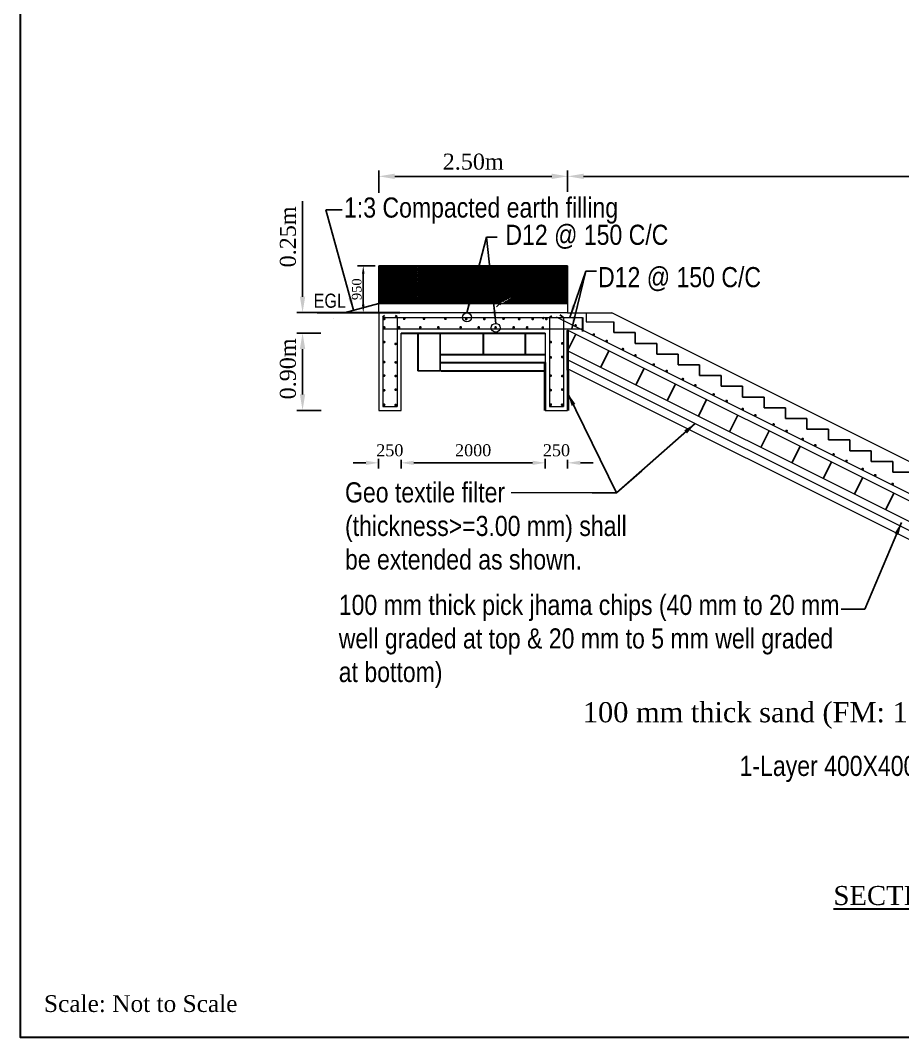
# Model space of a CAD drawing. Header units: metres. Extents: x -1354 to 3686, y -9962 to -7697.
# Drawn here: x 2521.2 to 2576.5, y -7841.6 to -7777.9 of the extents above; entities that cross this region are included whole.
import ezdxf

# ---------------------------------------------------------------- set-up
doc = ezdxf.new("R2010")
doc.units = ezdxf.units.M
doc.layers.add('Blocks', color=11, linetype='Continuous', lineweight=9)
doc.layers.add('Layer1', color=7, linetype='Continuous', lineweight=13)
doc.layers.add('LINE', color=7, linetype='Continuous')
doc.styles.get("Standard").update_dxf_attribs({"font": 'times.ttf'})
doc.styles.add('TIMES', font='ARIALN.TTF')
doc.dimstyles.get("Standard").update_dxf_attribs({"dimtxt": 0.5, "dimasz": 0.4075, "dimexe": 0.364, "dimexo": 0.219, "dimgap": 0.09, "dimtad": 0, "dimdec": 0, "dimlfac": 1000, "dimzin": 0, "dimdsep": 46, "dimtxsty": 'Standard', "dimcen": 0.09, "dimadec": 0, "dimazin": 0, "dimtfac": 1, "dimtdec": 0, "dimtofl": 0, "dimtmove": 0, "dimatfit": 3, "dimfxl": 1, "dimtolj": 1, "dimtzin": 0, "dimarcsym": 0})

# ---------------------------------------------------------------- blocks, each defined once
blk = doc.blocks.new('*D1040')
at = {"layer": 'Defpoints', "color": 0, "lineweight": -3}
for p in [(2554.084, -7805.088), (2555.485, -7805.159), (2555.485, -7805.56)]:
    blk.add_point(p, dxfattribs=at)
at = {"layer": 'Layer1', "color": 7, "lineweight": -2}
for p, q in [((2553.284, -7805.56), (2552.484, -7805.56)), ((2556.285, -7805.56), (2557.085, -7805.56))]:
    blk.add_line(p, q, dxfattribs=at)
at = {"layer": 'Layer1', "color": 0, "lineweight": -2}
for p, q in [((2554.084, -7805.307), (2554.084, -7805.924)), ((2555.485, -7805.378), (2555.485, -7805.924))]:
    blk.add_line(p, q, dxfattribs=at)
at = {"layer": 'Layer1', "color": 7, "lineweight": -3}
for points in [[(2553.284, -7805.426), (2553.284, -7805.693), (2554.084, -7805.56)], [(2556.285, -7805.426), (2556.285, -7805.693), (2555.485, -7805.56)]]:
    blk.add_solid(points, dxfattribs=at)
at = {"layer": 'Layer1', "color": 0, "lineweight": 30, "insert": (2554.785, -7804.778), "char_height": 0.75, "attachment_point": 5}
blk.add_mtext('\\A1;250', dxfattribs=at)
blk = doc.blocks.new('*D1044')
at = {"layer": 'Defpoints', "color": 0, "lineweight": -3}
for p in [(2538.877, -7797.437), (2539.586, -7797.437), (2540.26, -7802.278)]:
    blk.add_point(p, dxfattribs=at)
at = {"layer": 'Layer1', "color": 0, "lineweight": -2}
for p, q in [((2539.367, -7797.437), (2538.513, -7797.437)), ((2540.041, -7802.278), (2538.513, -7802.278))]:
    blk.add_line(p, q, dxfattribs=at)
at = {"layer": 'Layer1', "color": 7, "lineweight": -2}
blk.add_line((2538.877, -7801.278), (2538.877, -7798.437), dxfattribs=at)
at = {"layer": 'Layer1', "color": 7, "lineweight": -3}
for points in [[(2538.71, -7798.437), (2539.044, -7798.437), (2538.877, -7797.437)], [(2538.71, -7801.278), (2539.044, -7801.278), (2538.877, -7802.278)]]:
    blk.add_solid(points, dxfattribs=at)
at = {"layer": 'Layer1', "color": 0, "lineweight": 30, "insert": (2537.967, -7799.677), "char_height": 1, "attachment_point": 5, "rotation": 90}
blk.add_mtext('\\A1;0.90m', dxfattribs=at)
blk = doc.blocks.new('*D1045')
at = {"layer": 'Defpoints', "color": 0, "lineweight": -3}
for p in [(2612.137, -7787.621), (2555.485, -7788.801), (2612.137, -7790.428)]:
    blk.add_point(p, dxfattribs=at)
at = {"layer": 'Layer1', "color": 0, "lineweight": -2}
for p, q in [((2555.485, -7788.582), (2555.485, -7787.257)), ((2612.137, -7790.209), (2612.137, -7787.257))]:
    blk.add_line(p, q, dxfattribs=at)
at = {"layer": 'Layer1', "color": 7, "lineweight": -2}
blk.add_line((2556.485, -7787.621), (2611.137, -7787.621), dxfattribs=at)
at = {"layer": 'Layer1', "color": 7, "lineweight": -3}
for points in [[(2556.485, -7787.454), (2556.485, -7787.788), (2555.485, -7787.621)], [(2611.137, -7787.454), (2611.137, -7787.788), (2612.137, -7787.621)]]:
    blk.add_solid(points, dxfattribs=at)
at = {"layer": 'Layer1', "color": 0, "lineweight": 30, "insert": (2583.811, -7786.55), "char_height": 1, "attachment_point": 5}
blk.add_mtext('\\A1;(+/-) 5.00m', dxfattribs=at)
blk = doc.blocks.new('*D1046')
at = {"layer": 'Defpoints', "color": 0, "lineweight": -3}
for p in [(2555.485, -7787.621), (2543.65, -7788.881), (2555.485, -7788.801)]:
    blk.add_point(p, dxfattribs=at)
at = {"layer": 'Layer1', "color": 0, "lineweight": -2}
for p, q in [((2543.65, -7788.662), (2543.65, -7787.257)), ((2555.485, -7788.582), (2555.485, -7787.257))]:
    blk.add_line(p, q, dxfattribs=at)
at = {"layer": 'Layer1', "color": 7, "lineweight": -2}
blk.add_line((2544.65, -7787.621), (2554.485, -7787.621), dxfattribs=at)
at = {"layer": 'Layer1', "color": 7, "lineweight": -3}
for points in [[(2544.65, -7787.454), (2544.65, -7787.788), (2543.65, -7787.621)], [(2554.485, -7787.454), (2554.485, -7787.788), (2555.485, -7787.621)]]:
    blk.add_solid(points, dxfattribs=at)
at = {"layer": 'Layer1', "color": 0, "lineweight": 30, "insert": (2549.568, -7786.711), "char_height": 1, "attachment_point": 5}
blk.add_mtext('\\A1;2.50m', dxfattribs=at)
blk = doc.blocks.new('*D1049')
at = {"layer": 'Defpoints', "color": 0, "lineweight": -3}
for p in [(2545.046, -7805.378), (2554.084, -7805.159), (2554.084, -7805.56)]:
    blk.add_point(p, dxfattribs=at)
at = {"layer": 'Layer1', "color": 0, "lineweight": -2}
for p, q in [((2545.046, -7805.597), (2545.046, -7805.924)), ((2554.084, -7805.378), (2554.084, -7805.924))]:
    blk.add_line(p, q, dxfattribs=at)
at = {"layer": 'Layer1', "color": 7, "lineweight": -2}
blk.add_line((2545.846, -7805.56), (2553.284, -7805.56), dxfattribs=at)
at = {"layer": 'Layer1', "color": 7, "lineweight": -3}
for points in [[(2545.846, -7805.426), (2545.846, -7805.693), (2545.046, -7805.56)], [(2553.284, -7805.426), (2553.284, -7805.693), (2554.084, -7805.56)]]:
    blk.add_solid(points, dxfattribs=at)
at = {"layer": 'Layer1', "color": 0, "lineweight": 30, "insert": (2549.565, -7804.778), "char_height": 0.75, "attachment_point": 5}
blk.add_mtext('\\A1;2000', dxfattribs=at)
blk = doc.blocks.new('*D1050')
at = {"layer": 'Defpoints', "color": 0, "lineweight": -3}
for p in [(2538.877, -7796.157), (2540.13, -7796.157), (2540.237, -7797.437)]:
    blk.add_point(p, dxfattribs=at)
at = {"layer": 'Layer1', "color": 7, "lineweight": -2}
for p, q in [((2538.877, -7795.157), (2538.877, -7789.176)), ((2538.877, -7798.437), (2538.877, -7799.437))]:
    blk.add_line(p, q, dxfattribs=at)
at = {"layer": 'Layer1', "color": 0, "lineweight": -2}
for p, q in [((2539.911, -7796.157), (2538.513, -7796.157)), ((2540.018, -7797.437), (2538.513, -7797.437))]:
    blk.add_line(p, q, dxfattribs=at)
at = {"layer": 'Layer1', "color": 7, "lineweight": -3}
for points in [[(2538.71, -7795.157), (2539.044, -7795.157), (2538.877, -7796.157)], [(2538.71, -7798.437), (2539.044, -7798.437), (2538.877, -7797.437)]]:
    blk.add_solid(points, dxfattribs=at)
at = {"layer": 'Layer1', "color": 0, "lineweight": 30, "insert": (2537.967, -7791.412), "char_height": 1, "attachment_point": 5, "rotation": 90}
blk.add_mtext('\\A1;0.25m', dxfattribs=at)
blk = doc.blocks.new('*D1054')
at = {"layer": 'Defpoints', "color": 0, "lineweight": -3}
for p in [(2543.645, -7805.088), (2545.046, -7805.159), (2545.046, -7805.56)]:
    blk.add_point(p, dxfattribs=at)
at = {"layer": 'Layer1', "color": 7, "lineweight": -2}
for p, q in [((2542.845, -7805.56), (2542.045, -7805.56)), ((2545.846, -7805.56), (2546.646, -7805.56))]:
    blk.add_line(p, q, dxfattribs=at)
at = {"layer": 'Layer1', "color": 0, "lineweight": -2}
for p, q in [((2543.645, -7805.307), (2543.645, -7805.924)), ((2545.046, -7805.378), (2545.046, -7805.924))]:
    blk.add_line(p, q, dxfattribs=at)
at = {"layer": 'Layer1', "color": 7, "lineweight": -3}
for points in [[(2542.845, -7805.426), (2542.845, -7805.693), (2543.645, -7805.56)], [(2545.846, -7805.426), (2545.846, -7805.693), (2545.046, -7805.56)]]:
    blk.add_solid(points, dxfattribs=at)
at = {"layer": 'Layer1', "color": 0, "lineweight": 30, "insert": (2544.345, -7804.778), "char_height": 0.75, "attachment_point": 5}
blk.add_mtext('\\A1;250', dxfattribs=at)
blk = doc.blocks.new('*D1055')
at = {"layer": 'Defpoints', "color": 0, "lineweight": -3}
for p in [(2542.679, -7793.224), (2543.65, -7793.224), (2543.372, -7796.157)]:
    blk.add_point(p, dxfattribs=at)
at = {"layer": 'Layer1', "color": 0, "lineweight": -2}
for p, q in [((2543.431, -7793.224), (2542.315, -7793.224)), ((2543.153, -7796.157), (2542.315, -7796.157))]:
    blk.add_line(p, q, dxfattribs=at)
at = {"layer": 'Layer1', "color": 7, "lineweight": -2}
blk.add_line((2542.679, -7795.657), (2542.679, -7793.724), dxfattribs=at)
at = {"layer": 'Layer1', "color": 7, "lineweight": -3}
for points in [[(2542.595, -7793.724), (2542.762, -7793.724), (2542.679, -7793.224)], [(2542.595, -7795.657), (2542.762, -7795.657), (2542.679, -7796.157)]]:
    blk.add_solid(points, dxfattribs=at)
at = {"layer": 'Layer1', "color": 0, "lineweight": 13, "insert": (2542.272, -7794.69), "char_height": 0.6, "attachment_point": 5, "rotation": 90}
blk.add_mtext('\\A1;950', dxfattribs=at)

msp = doc.modelspace()

# ---------------------------------------------------------------- hatches: boundary and pattern name
at = {"layer": 'Blocks', "linetype": 'ByBlock', "lineweight": 5, "ltscale": 0.5}
h = msp.add_hatch(dxfattribs=at)
h.set_pattern_fill('ANSI31', color=0, scale=0.0168, style=0)
h.set_pattern_definition([(45, (1701.778966, -7755.176636), (-0.0377170757, 0.0377170757), [])])
h.paths.add_polyline_path([(2546.093447, -7793.223666), (2543.650101, -7793.223666), (2543.650101, -7795.592095), (2546.093447, -7795.592095)])
h = msp.add_hatch(dxfattribs=at)
h.set_pattern_fill('ANSI31', color=0, scale=0.0168, style=0)
h.set_pattern_definition([(45, (4670.72311, -4697.945445), (-0.0377170757, 0.0377170757), [])])
h.paths.add_polyline_path([(2551.642169, -7794.28667), (2552.014815, -7794.28667), (2552.014815, -7794.122104), (2552.002209, -7794.126836), (2551.989615, -7794.131621), (2551.977031, -7794.136458), (2551.964458, -7794.141348), (2551.951896, -7794.146291), (2551.939346, -7794.151286), (2551.926808, -7794.156334), (2551.914281, -7794.161435), (2551.901765, -7794.166588), (2551.889262, -7794.171793), (2551.87677, -7794.177051), (2551.864291, -7794.182361), (2551.851823, -7794.187723), (2551.839369, -7794.193137), (2551.826926, -7794.198604), (2551.814496, -7794.204123), (2551.802079, -7794.209693), (2551.789675, -7794.215316), (2551.777284, -7794.220991), (2551.764906, -7794.226717), (2551.752541, -7794.232495), (2551.740189, -7794.238325), (2551.727851, -7794.244207), (2551.715526, -7794.250141), (2551.703215, -7794.256125), (2551.690918, -7794.262162), (2551.678635, -7794.26825), (2551.666366, -7794.274389), (2551.654111, -7794.28058)])
h.paths.add_polyline_path([(2546.093447, -7794.28667), (2551.642166, -7794.28667), (2551.64187, -7794.286822), (2551.654111, -7794.28058), (2551.666366, -7794.274389), (2551.678635, -7794.26825), (2551.690918, -7794.262162), (2551.703215, -7794.256125), (2551.715526, -7794.250141), (2551.727851, -7794.244207), (2551.740189, -7794.238325), (2551.752541, -7794.232495), (2551.764906, -7794.226717), (2551.777284, -7794.220991), (2551.789675, -7794.215316), (2551.802079, -7794.209693), (2551.814496, -7794.204123), (2551.826926, -7794.198604), (2551.839369, -7794.193137), (2551.851823, -7794.187723), (2551.864291, -7794.182361), (2551.87677, -7794.177051), (2551.889262, -7794.171793), (2551.901765, -7794.166588), (2551.914281, -7794.161435), (2551.926808, -7794.156334), (2551.939346, -7794.151286), (2551.951896, -7794.146291), (2551.964458, -7794.141348), (2551.977031, -7794.136458), (2551.989615, -7794.131621), (2552.002209, -7794.126836), (2552.014815, -7794.122104), (2552.014815, -7793.223666), (2546.093447, -7793.223666)])
h = msp.add_hatch(dxfattribs=at)
h.set_pattern_fill('ANSI31', color=0, scale=0.0168, style=0)
h.set_pattern_definition([(45, (1348.756577, -7750.094927), (-0.0377170757, 0.0377170757), [])])
h.paths.add_polyline_path([(2555.485366, -7795.592095), (2555.485366, -7793.224264), (2552.014815, -7793.224264), (2552.014815, -7795.592095)])
h = msp.add_hatch(dxfattribs=at)
h.set_pattern_fill('ANSI31', color=0, scale=0.0168, style=0)
h.set_pattern_definition([(45, (4670.72311, -4699.00845), (-0.0377170757, 0.0377170757), [])])
edge = h.paths.add_edge_path()
edge.add_line((2552.014815, -7794.28667), (2546.093447, -7794.28667))
edge.add_line((2546.093447, -7794.28667), (2546.093447, -7795.592095))
edge.add_line((2546.093447, -7795.592095), (2551.235055, -7795.592095))
edge.add_ellipse((2553.098785, -7800.5231), major_axis=(-0.085178, -5.54314), ratio=0.748864122, start_angle=196.30944199, end_angle=207.84753964, ccw=False)
edge.add_line((2552.014815, -7795.185109), (2552.014815, -7794.28667))
edge = h.paths.add_edge_path(flags=17)
edge.add_ellipse((2553.098785, -7800.5231), major_axis=(-0.085178, -5.54314), ratio=0.748864122, start_angle=196.30944199, end_angle=207.84753964)
edge.add_line((2551.235055, -7795.592095), (2552.014815, -7795.592095))
edge.add_line((2552.014815, -7795.592095), (2552.014815, -7795.185109))

# ---------------------------------------------------------------- linework, layer by layer
at = {"color": 0, "linetype": 'Continuous', "lineweight": -3, "ltscale": 0.5}
for p, q in [((2546.093447, -7793.223666), (2543.650101, -7793.223666)), ((2552.014815, -7793.224264), (2555.485366, -7793.224264)), ((2543.650101, -7795.592095), (2541.49031, -7796.157187)), ((2546.093447, -7795.592095), (2543.650101, -7795.592095)), ((2552.014815, -7795.592095), (2555.485366, -7795.592095)), ((2558.377383, -7796.736765), (2558.377383, -7797.408765)), ((2558.377383, -7797.408765), (2558.377383, -7797.408765)), ((2558.377383, -7797.408765), (2559.721383, -7797.408765)), ((2559.721383, -7797.408765), (2559.721383, -7797.408765)), ((2559.721383, -7797.408765), (2559.721383, -7798.080765)), ((2547.494495, -7797.436571), (2547.494495, -7799.791163)), ((2555.485366, -7798.542085), (2556.001311, -7797.510194)), ((2557.558692, -7799.578748), (2558.074637, -7798.546857)), ((2559.721383, -7798.080765), (2559.721383, -7798.080765)), ((2559.721383, -7798.080765), (2561.065383, -7798.080765)), ((2561.065383, -7798.080765), (2561.065383, -7798.752765)), ((2561.065383, -7798.752765), (2561.065383, -7798.752765)), ((2561.065383, -7798.752765), (2562.409383, -7798.752765)), ((2562.409383, -7798.752765), (2562.409383, -7799.424765)), ((2547.494495, -7799.791163), (2546.093447, -7799.791163)), ((2559.761927, -7800.680365), (2560.277872, -7799.648475)), ((2562.409383, -7799.424765), (2562.409383, -7799.424765)), ((2562.409383, -7799.424765), (2563.753383, -7799.424765)), ((2563.753383, -7799.424765), (2563.753383, -7800.096765)), ((2563.753383, -7800.096765), (2563.753383, -7800.096765)), ((2563.753383, -7800.096765), (2565.097383, -7800.096765)), ((2565.097383, -7800.096765), (2565.097383, -7800.768765)), ((2561.717286, -7801.658045), (2562.233231, -7800.626154)), ((2565.097383, -7800.768765), (2566.441383, -7800.768765)), ((2566.441383, -7800.768765), (2566.441383, -7800.768765)), ((2566.441383, -7800.768765), (2566.441383, -7801.440765)), ((2563.672644, -7802.635724), (2564.18859, -7801.603834)), ((2566.441383, -7801.440765), (2567.785383, -7801.440765)), ((2567.785383, -7801.440765), (2567.785383, -7802.112765)), ((2567.785383, -7802.112765), (2569.129383, -7802.112765)), ((2569.129383, -7802.112765), (2569.129383, -7802.784765)), ((2565.628003, -7803.613403), (2566.143948, -7802.581513)), ((2569.129383, -7802.784765), (2570.473383, -7802.784765)), ((2570.473383, -7802.784765), (2570.473383, -7803.456765)), ((2567.583362, -7804.591083), (2568.099307, -7803.559192)), ((2570.473383, -7803.456765), (2571.817383, -7803.456765)), ((2571.817383, -7803.456765), (2571.817383, -7803.456765)), ((2571.817383, -7803.456765), (2571.817383, -7804.128765)), ((2571.817383, -7804.128765), (2573.161383, -7804.128765)), ((2573.161383, -7804.128765), (2573.161383, -7804.800765)), ((2569.538721, -7805.568762), (2570.054666, -7804.536872)), ((2573.161383, -7804.800765), (2574.505383, -7804.800765)), ((2574.505383, -7804.800765), (2574.505383, -7805.472765)), ((2571.49408, -7806.546442), (2572.010025, -7805.514551)), ((2574.505383, -7805.472765), (2575.849383, -7805.472765)), ((2575.849383, -7805.472765), (2575.849383, -7806.144765)), ((2575.849383, -7806.144765), (2577.193383, -7806.144765)), ((2573.449439, -7807.524121), (2573.965384, -7806.492231)), ((2575.404798, -7808.501801), (2575.920743, -7807.46991))]:
    msp.add_line(p, q, dxfattribs=at)
at = {"layer": 'Blocks', "color": 0, "linetype": 'ByBlock', "lineweight": 13, "ltscale": 0.5}
for p, q in [((2543.650101, -7796.157187), (2543.650101, -7793.223666)), ((2555.485366, -7793.224264), (2555.485366, -7796.157187)), ((2546.093447, -7795.592095), (2552.014815, -7795.592095))]:
    msp.add_line(p, q, dxfattribs=at)
at = {"layer": 'Blocks', "color": 0, "lineweight": 40, "ltscale": 0.05}
msp.add_line((2554.05329, -7799.285127), (2554.05329, -7802.284883), dxfattribs=at)
at = {"layer": 'Blocks', "color": 0, "lineweight": 13, "ltscale": 0.05}
for p, q in [((2555.496408, -7800.141758), (2555.485366, -7800.141758)), ((2555.496408, -7800.863066), (2555.485366, -7800.863066))]:
    msp.add_line(p, q, dxfattribs=at)
at = {"layer": 'Blocks', "color": 0, "lineweight": 20, "ltscale": 0.05}
msp.add_line((2558.552215, -7807.434625), (2551.953319, -7807.434625), dxfattribs=at)
at = {"layer": 'Layer1', "color": 7, "lineweight": 30}
for p, q in [((2544.978019, -7796.157187), (2539.783486, -7796.157187)), ((2543.905146, -7796.412232), (2544.041545, -7796.338099)), ((2544.796103, -7796.422892), (2544.702296, -7796.360524)), ((2554.009879, -7796.449639), (2553.903669, -7796.555513)), ((2554.339364, -7796.473442), (2554.495833, -7796.347799)), ((2555.230321, -7796.449639), (2555.008695, -7796.293517)), ((2556.415819, -7796.449639), (2556.415819, -7797.337956)), ((2555.485366, -7797.252222), (2555.485366, -7799.416144)), ((2546.093447, -7797.436571), (2546.093447, -7799.791163)), ((2550.186727, -7797.436571), (2550.186727, -7798.781127)), ((2552.82795, -7797.436571), (2552.82795, -7798.781127))]:
    msp.add_line(p, q, dxfattribs=at)
at = {"layer": 'Layer1', "color": 7, "lineweight": 20}
for p, q in [((2543.905146, -7796.412232), (2543.905146, -7802.023222)), ((2543.905146, -7796.449639), (2556.415819, -7796.449639)), ((2544.796103, -7796.422892), (2544.796103, -7802.023222)), ((2554.339364, -7796.473442), (2554.339364, -7802.023222)), ((2611.918778, -7825.014903), (2554.777208, -7796.444118)), ((2555.230321, -7796.449639), (2555.230321, -7802.023222)), ((2555.485366, -7796.157187), (2558.244132, -7796.157187)), ((2556.645566, -7796.157187), (2556.645566, -7796.736765)), ((2612.137383, -7823.103812), (2558.244132, -7796.157187)), ((2543.905146, -7797.163619), (2556.424222, -7797.163619)), ((2611.117203, -7825.06814), (2555.474324, -7797.246701)), ((2611.117203, -7826.358003), (2555.482283, -7798.540543)), ((2611.080757, -7826.903269), (2555.483528, -7799.104655)), ((2611.080757, -7827.466758), (2555.484772, -7799.668766)), ((2543.905146, -7802.023222), (2544.796103, -7802.023222)), ((2554.339364, -7802.023222), (2555.230321, -7802.023222))]:
    msp.add_line(p, q, dxfattribs=at)
at = {"layer": 'Layer1', "color": 7, "lineweight": 18}
msp.add_line((2556.645566, -7796.736765), (2558.377383, -7796.736765), dxfattribs=at)
at = {"layer": 'Layer1', "color": 7, "lineweight": 40}
msp.add_line((2555.479845, -7797.272269), (2555.490887, -7802.278267), dxfattribs=at)
at = {"layer": 'Layer1', "color": 7, "lineweight": 30}
msp.add_lwpolyline([(2654.487825, -7841.552465), (2521.196828, -7841.552465), (2521.196828, -7723.647307), (2690.520239, -7723.647307), (2690.520239, -7816.440558), (2690.520239, -7837.708395), (2690.520239, -7841.552465)], close=True, dxfattribs=at)
at = {"layer": 'Layer1', "color": 7, "lineweight": 13}
msp.add_lwpolyline([(2552.014815, -7793.223666), (2546.093447, -7793.223666)], dxfattribs=at)
at = {"layer": 'Layer1', "color": 7, "lineweight": 30, "const_width": 0.0000443}
for points in [[(2540.281701, -7796.644525), (2540.637724, -7796.157187), (2540.978913, -7796.644525)], [(2540.741565, -7796.644525), (2541.097588, -7796.157187), (2541.438777, -7796.644525)], [(2542.061001, -7796.644525), (2542.417024, -7796.157187), (2542.758212, -7796.644525)], [(2542.520865, -7796.644525), (2542.876888, -7796.157187), (2543.218076, -7796.644525)]]:
    msp.add_lwpolyline(points, dxfattribs=at)
at = {"layer": 'Layer1', "lineweight": 13}
for points in [[(2543.650101, -7796.157187), (2543.650101, -7802.278267), (2545.051148, -7802.278267), (2545.051148, -7797.436571)], [(2554.084319, -7797.436571), (2554.084319, -7802.278267), (2555.485366, -7802.278267), (2555.485366, -7797.252222)]]:
    msp.add_lwpolyline(points, dxfattribs=at)
at = {"layer": 'Layer1', "color": 7, "lineweight": 30, "const_width": 0.085015}
for points in [[(2543.947653, -7796.551816, -1), (2544.032668, -7796.551816, -1)], [(2545.287258, -7796.539492, 1), (2545.202243, -7796.539492, 1)], [(2546.528014, -7796.539492, 1), (2546.442999, -7796.539492, 1)], [(2547.782808, -7796.538601, 1), (2547.867823, -7796.538601, 1)], [(2549.085876, -7796.553628, 1), (2549.170891, -7796.553628, 1)], [(2550.221676, -7796.553628, 1), (2550.306691, -7796.553628, 1)], [(2551.423484, -7796.536135, 1), (2551.508499, -7796.536135, 1)], [(2552.401461, -7796.553628, 1), (2552.486476, -7796.553628, 1)], [(2552.408262, -7796.553628, 1), (2552.493277, -7796.553628, 1)], [(2553.251611, -7796.553628, 1), (2553.336626, -7796.553628, 1)], [(2554.101761, -7796.553628, 1), (2554.186776, -7796.553628, 1)], [(2543.948277, -7797.078367, 1), (2544.033292, -7797.078367, 1)], [(2544.882817, -7797.078367, 1), (2544.967832, -7797.078367, 1)], [(2546.208735, -7797.078367, 1), (2546.29375, -7797.078367, 1)], [(2547.344535, -7797.078367, 1), (2547.42955, -7797.078367, 1)], [(2548.738085, -7797.078367, 1), (2548.8231, -7797.078367, 1)], [(2549.873886, -7797.078367, 1), (2549.958901, -7797.078367, 1)], [(2550.924671, -7797.078367, 1), (2551.009686, -7797.078367, 1)], [(2552.05367, -7797.078367, 1), (2552.138685, -7797.078367, 1)], [(2552.060472, -7797.078367, 1), (2552.145487, -7797.078367, 1)], [(2552.90382, -7797.078367, 1), (2552.988835, -7797.078367, 1)], [(2553.885227, -7797.091209, 1), (2553.970242, -7797.091209, 1)], [(2555.935047, -7796.952732, -1), (2556.019707, -7796.960491, -1)], [(2543.947653, -7797.997687, -1), (2544.032668, -7797.997687, -1)], [(2544.753595, -7798.111483, 1), (2544.66858, -7798.111483, 1)], [(2554.381871, -7797.997687, -1), (2554.466886, -7797.997687, -1)], [(2555.187814, -7798.080078, 1), (2555.102799, -7798.080078, 1)], [(2557.078192, -7797.524317, -1), (2557.162852, -7797.532076, -1)], [(2557.890528, -7797.92876, -1), (2557.975188, -7797.936519, -1)], [(2558.90303, -7798.435022, -1), (2558.987691, -7798.442781, -1)], [(2543.947653, -7799.253377, -1), (2544.032668, -7799.253377, -1)], [(2544.753595, -7799.272912, 1), (2544.66858, -7799.272912, 1)], [(2554.381871, -7798.959522, -1), (2554.466886, -7798.959522, -1)], [(2555.187814, -7798.930228, 1), (2555.102799, -7798.930228, 1)], [(2559.690201, -7798.828616, -1), (2559.774861, -7798.836375, -1)], [(2560.833346, -7799.400202, -1), (2560.918006, -7799.407961, -1)], [(2561.645682, -7799.804644, -1), (2561.730343, -7799.812403, -1)], [(2543.947653, -7800.095571, -1), (2544.032668, -7800.095571, -1)], [(2544.753595, -7800.123062, 1), (2544.66858, -7800.123062, 1)], [(2554.381871, -7800.102131, -1), (2554.466886, -7800.102131, -1)], [(2555.187814, -7800.123062, 1), (2555.102799, -7800.123062, 1)], [(2562.658185, -7800.310907, -1), (2562.742845, -7800.318666, -1)], [(2543.947653, -7801.014183, -1), (2544.032668, -7801.014183, -1)], [(2544.753595, -7800.973212, 1), (2544.66858, -7800.973212, 1)], [(2554.381871, -7801.008647, -1), (2554.466886, -7801.008647, -1)], [(2555.187814, -7800.973212, 1), (2555.102799, -7800.973212, 1)], [(2563.445356, -7800.704501, -1), (2563.530016, -7800.71226, -1)], [(2564.588501, -7801.276086, -1), (2564.673161, -7801.283845, -1)], [(2543.947653, -7801.926527, -1), (2544.032668, -7801.926527, -1)], [(2544.751451, -7801.935349, 1), (2544.666436, -7801.935349, 1)], [(2554.471893, -7801.917669, 1), (2554.386878, -7801.917669, 1)], [(2555.179932, -7801.925532, 1), (2555.094917, -7801.925532, 1)], [(2565.400837, -7801.680529, -1), (2565.485497, -7801.688288, -1)], [(2566.413339, -7802.186791, -1), (2566.498, -7802.19455, -1)], [(2567.20051, -7802.580385, -1), (2567.28517, -7802.588144, -1)], [(2568.343655, -7803.151971, -1), (2568.428315, -7803.15973, -1)], [(2569.155991, -7803.556413, -1), (2569.240652, -7803.564172, -1)], [(2570.168494, -7804.062676, -1), (2570.253154, -7804.070435, -1)], [(2570.955665, -7804.45627, -1), (2571.040325, -7804.464029, -1)], [(2572.09881, -7805.027855, -1), (2572.18347, -7805.035614, -1)], [(2572.911146, -7805.432298, -1), (2572.995806, -7805.440057, -1)], [(2573.923648, -7805.93856, -1), (2574.008309, -7805.946319, -1)], [(2574.710819, -7806.332154, -1), (2574.795479, -7806.339913, -1)], [(2575.801226, -7806.876502, -1), (2575.885886, -7806.884261, -1)]]:
    msp.add_lwpolyline(points, format="xyb", close=True, dxfattribs=at)
at = {"layer": 'Layer1', "color": 7, "lineweight": 20}
msp.add_lwpolyline([(2555.485366, -7796.157187), (2544.978019, -7796.157187)], dxfattribs=at)
at = {"layer": 'Layer1', "color": 7, "lineweight": 30}
for points in [[(2545.051148, -7797.436571), (2554.084319, -7797.436571)], [(2547.494495, -7798.781127), (2554.084319, -7798.781127)], [(2547.532447, -7799.285127), (2554.084319, -7799.285127)], [(2547.532447, -7799.789127), (2554.084319, -7799.789127)]]:
    msp.add_lwpolyline(points, dxfattribs=at)
at = {"layer": 'Layer1', "color": 7, "lineweight": 20}
for centre in [(2549.175702, -7796.454598), (2550.980412, -7797.104348)]:
    msp.add_circle(centre, 0.279208, dxfattribs=at)

# ---------------------------------------------------------------- texts
at = {"layer": 'Layer1', "color": 7, "lineweight": 30, "attachment_point": 1, "style": 'TIMES'}
for s, insert, char_height, width in [('1:3 Compacted earth filling', (2541.475775, -7788.943669), 1.26, 34.36775309), ('D12 @ 150 C/C', (2551.585821, -7790.650945), 1.26, 34.36775309), ('D12 @ 150 C/C', (2557.38968, -7793.302618), 1.26, 34.36775309), ('EGL', (2539.572415, -7794.966185), 0.884156, 8.72070606), ('Geo textile filter (thickness>=3.00 mm) shall be extended as shown.', (2541.53582, -7806.779412), 1.26, 18.16557421), ('100 mm thick pick jhama chips (40 mm to 20 mm well graded at top & 20 mm to 5 mm well graded at bottom) ', (2541.145944, -7813.824946), 1.26, 32.14225099), ('{\\fTimes New Roman|b0|i0|c0|p18;100 mm thick sand (FM: 1.00 - 1.50 )}', (2556.435254, -7820.545427), 1.26, 34.36775309), ('1-Layer 400X400X200 C.C Blocks', (2566.256558, -7823.905616), 1.26, 34.36775309), ('{\\fTimes New Roman|b0|i0|c0|p18;\\LSECTION B-B}', (2572.137244, -7832.056433), 1.19021, 12.77492067)]:
    msp.add_mtext(s, dxfattribs=dict(at, insert=insert, char_height=char_height, width=width))
at = {"layer": 'LINE', "color": 7, "linetype": 'ByBlock', "lineweight": 30, "ltscale": 0.5, "insert": (2522.678134, -7838.893429), "char_height": 1.05079669, "width": 22.07094927, "attachment_point": 1}
msp.add_mtext('Scale: Not to Scale', dxfattribs=at)

# ---------------------------------------------------------------- dimensions: what is measured, and where the dimension line sits
at = {"layer": 'Layer1', "color": 7, "lineweight": 30}
for base, p1, p2, text, picture, middle in [((2612.137383, -7787.62093), (2555.485366, -7788.800887), (2612.137383, -7790.428128), '(+/-) 5.00m', '*D1045', (2583.811374, -7786.550418)), ((2555.485366, -7787.62093), (2543.650101, -7788.880629), (2555.485366, -7788.800887), '2.50m', '*D1046', (2549.567733, -7786.710836))]:
    dim = msp.add_linear_dim(base=base, p1=p1, p2=p2, text=text, dimstyle='Standard', override={"dimtxt": 1, "dimasz": 1, "dimgap": 0.4, "dimtad": 1, "dimdec": 2, "dimrnd": 0.002, "dimpost": 'm', "dimcen": 0.05, "dimclrd": 7, "dimadec": 1, "dimtdec": 2, "dimfrac": 2}, dxfattribs=at)
    dim.commit()
    dim.dimension.update_dxf_attribs({"geometry": picture, "text_midpoint": middle})
for base, p1, p2, text, picture, middle in [((2538.877145, -7796.157187), (2540.237428, -7797.436571), (2540.13047, -7796.157187), '0.25m', '*D1050', (2538.877145, -7791.412489)), ((2538.877145, -7797.436571), (2540.259782, -7802.278267), (2539.585746, -7797.436571), '0.90m', '*D1044', (2538.877145, -7799.676571))]:
    dim = msp.add_linear_dim(base=base, p1=p1, p2=p2, angle=90, text=text, dimstyle='Standard', override={"dimtxt": 1, "dimasz": 1, "dimgap": 0.4, "dimtad": 1, "dimdec": 2, "dimrnd": 0.002, "dimpost": 'm', "dimcen": 0.05, "dimclrd": 7, "dimadec": 1, "dimtdec": 2, "dimfrac": 2}, dxfattribs=at)
    dim.commit()
    dim.dimension.update_dxf_attribs({"geometry": picture, "text_midpoint": middle, "dimtype": 160})
at = {"layer": 'Layer1', "color": 7, "lineweight": 13}
dim = msp.add_linear_dim(base=(2542.678541, -7793.223666), p1=(2543.371635, -7796.157187), p2=(2543.650101, -7793.223666), angle=90, text='950', dimstyle='Standard', override={"dimtxt": 0.6, "dimasz": 0.5, "dimgap": 0.1, "dimtad": 1, "dimdec": 2, "dimrnd": 0.002, "dimpost": 'm', "dimcen": 0.05, "dimclrd": 7, "dimadec": 1, "dimtdec": 2, "dimfrac": 2}, dxfattribs=at)
dim.commit()
dim.dimension.update_dxf_attribs({"geometry": '*D1055', "text_midpoint": (2542.678541, -7794.690426), "dimtype": 160})
at = {"layer": 'Layer1', "color": 7, "lineweight": 30}
for base, p1, p2, text, picture, middle in [((2545.045627, -7805.559587), (2543.64458, -7805.087788), (2545.045627, -7805.159344), '250', '*D1054', (2544.345103, -7805.559587)), ((2554.084319, -7805.559587), (2545.045627, -7805.378344), (2554.084319, -7805.159344), '2000', '*D1049', (2549.564973, -7805.559587)), ((2555.485366, -7805.559587), (2554.084319, -7805.087788), (2555.485366, -7805.159344), '250', '*D1040', (2554.784842, -7805.559587))]:
    dim = msp.add_linear_dim(base=base, p1=p1, p2=p2, text=text, dimstyle='Standard', override={"dimtxt": 0.75, "dimasz": 0.8, "dimgap": 0.4, "dimtad": 1, "dimdec": 2, "dimrnd": 0.002, "dimpost": 'm', "dimcen": 0.05, "dimclrd": 7, "dimadec": 1, "dimtdec": 2, "dimfrac": 2}, dxfattribs=at)
    dim.commit()
    dim.dimension.update_dxf_attribs({"geometry": picture, "text_midpoint": middle, "dimtype": 160})

# ---------------------------------------------------------------- leaders
at = {"layer": 'Layer1', "color": 7, "lineweight": 18}
for points in [[(2542.078489, -7796.003295), (2540.329976, -7789.718921), (2541.359488, -7789.718921)], [(2549.175702, -7796.17539), (2550.390955, -7791.427838), (2551.071075, -7791.427838)], [(2550.980412, -7796.82514), (2550.390955, -7791.427838), (2550.731015, -7791.427838)], [(2555.622733, -7796.460956), (2556.619684, -7793.558338), (2557.299804, -7793.558338)], [(2555.737505, -7797.163619), (2556.619684, -7793.558338), (2556.959744, -7793.558338)]]:
    msp.add_leader(points, dimstyle='Standard', override={"dimtxt": 0.75, "dimasz": 0.8, "dimgap": 0.4, "dimtad": 1, "dimdec": 2, "dimrnd": 0.002, "dimpost": 'm', "dimcen": 0.05, "dimclrd": 7, "dimadec": 1, "dimtdec": 2, "dimfrac": 2}, dxfattribs=at)
at = {"layer": 'Layer1', "color": 7, "lineweight": 20}
for points in [[(2555.496408, -7801.212644), (2558.552215, -7807.434625), (2560.137672, -7806.060283)], [(2563.470222, -7803.098002), (2558.552215, -7807.434625), (2557.017829, -7807.434625)], [(2576.39813, -7809.286825), (2574.10811, -7814.720757), (2572.611561, -7814.731435)]]:
    msp.add_leader(points, dimstyle='Standard', override={"dimtxt": 0.75, "dimasz": 0.8, "dimgap": 0.4, "dimtad": 1, "dimdec": 2, "dimrnd": 0.002, "dimpost": 'm', "dimcen": 0.05, "dimclrd": 7, "dimadec": 1, "dimtdec": 2, "dimfrac": 2}, dxfattribs=at)

doc.saveas('drawing.dxf')
